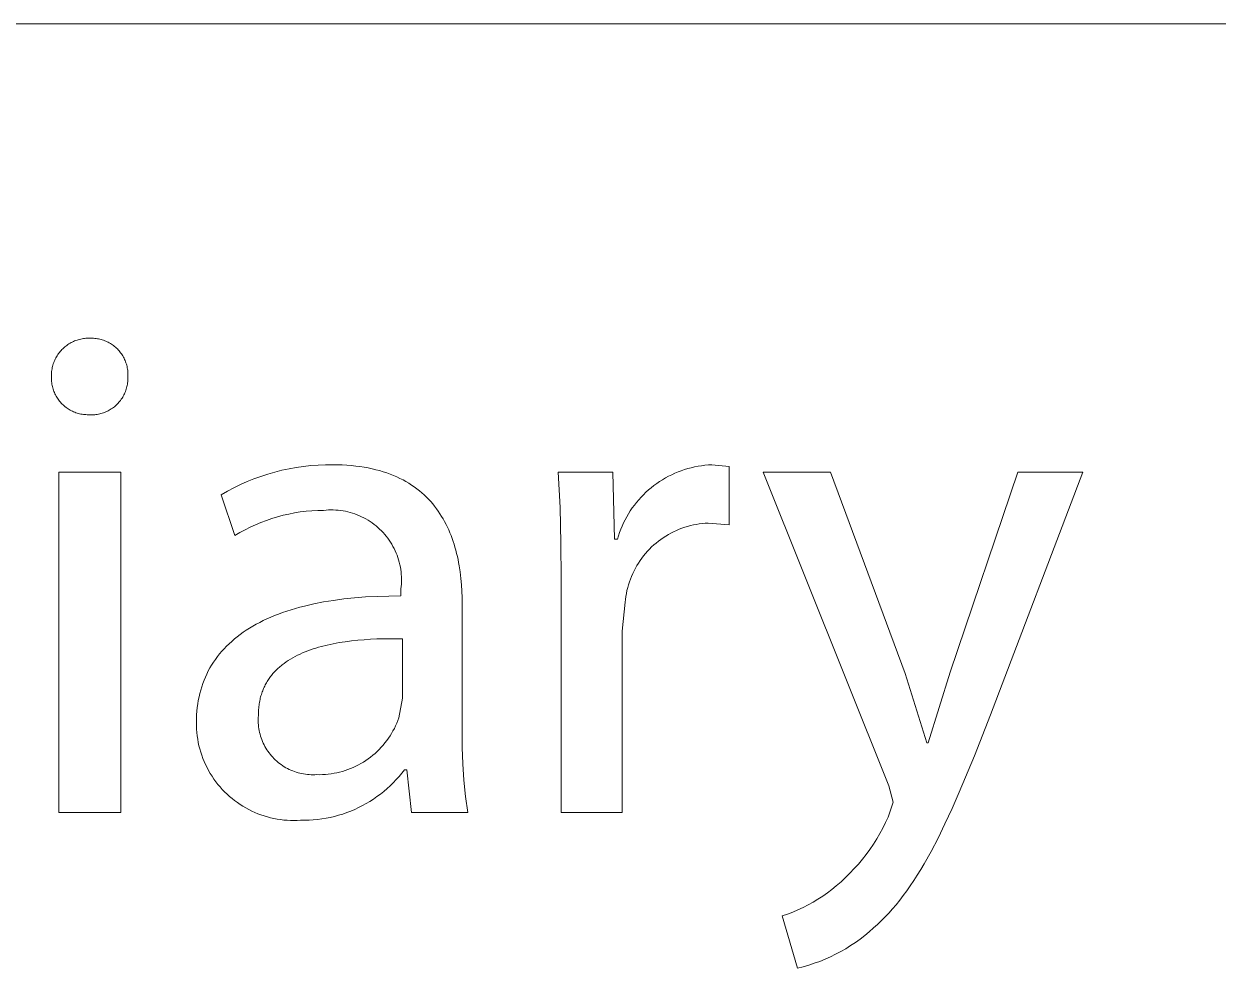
# Model space of a CAD drawing. Header units: millimetres. Extents: x -644 to 2279, y -276 to 1766.
# Drawn here: x 2100.54 to 2150.26, y 11.53 to 50.82 of the extents above; entities that cross this region are included whole.
import ezdxf

# ---------------------------------------------------------------- set-up
doc = ezdxf.new("R2010")
doc.units = ezdxf.units.MM
doc.header["$MEASUREMENT"] = 0
doc.layers.add('Domyślny', color=7, linetype='Continuous', true_color=0x000000)

msp = doc.modelspace()

# ---------------------------------------------------------------- linework, layer by layer
at = {"layer": 'Domyślny', "color": 18, "lineweight": 15, "true_color": 0x000000}
for p, q in [((2275.751, 50.819), (1173.959, 50.819)), ((2102.124, 37.266), (2102.162, 37.304)), ((2102.162, 37.304), (2102.201, 37.34)), ((2102.201, 37.34), (2102.242, 37.376)), ((2102.242, 37.376), (2102.284, 37.41)), ((2102.284, 37.41), (2102.326, 37.442)), ((2102.326, 37.442), (2102.37, 37.473)), ((2102.37, 37.473), (2102.416, 37.502)), ((2102.416, 37.502), (2102.462, 37.53)), ((2102.462, 37.53), (2102.509, 37.556)), ((2102.509, 37.556), (2102.557, 37.581)), ((2102.557, 37.581), (2102.605, 37.604)), ((2102.605, 37.604), (2102.655, 37.625)), ((2102.655, 37.625), (2102.705, 37.644)), ((2102.705, 37.644), (2102.756, 37.662)), ((2102.756, 37.662), (2102.807, 37.678)), ((2102.807, 37.678), (2102.859, 37.692)), ((2102.859, 37.692), (2102.911, 37.704)), ((2102.911, 37.704), (2102.964, 37.714)), ((2102.964, 37.714), (2103.017, 37.723)), ((2103.017, 37.723), (2103.071, 37.73)), ((2103.071, 37.73), (2103.124, 37.735)), ((2103.124, 37.735), (2103.178, 37.738)), ((2103.178, 37.738), (2103.232, 37.739)), ((2103.232, 37.739), (2103.286, 37.738)), ((2103.286, 37.738), (2103.338, 37.74)), ((2103.338, 37.74), (2103.391, 37.739)), ((2103.391, 37.739), (2103.444, 37.737)), ((2103.444, 37.737), (2103.497, 37.733)), ((2103.497, 37.733), (2103.549, 37.727)), ((2103.549, 37.727), (2103.601, 37.719)), ((2103.601, 37.719), (2103.653, 37.71)), ((2103.653, 37.71), (2103.705, 37.699)), ((2103.705, 37.699), (2103.756, 37.686)), ((2103.756, 37.686), (2103.807, 37.671)), ((2103.807, 37.671), (2103.857, 37.654)), ((2103.857, 37.654), (2103.906, 37.636)), ((2103.906, 37.636), (2103.955, 37.616)), ((2103.955, 37.616), (2104.003, 37.594)), ((2104.003, 37.594), (2104.051, 37.571)), ((2104.051, 37.571), (2104.097, 37.546)), ((2104.097, 37.546), (2104.143, 37.519)), ((2104.143, 37.519), (2104.187, 37.491)), ((2104.187, 37.491), (2104.231, 37.461)), ((2104.231, 37.461), (2104.273, 37.43)), ((2104.273, 37.43), (2104.315, 37.398)), ((2104.315, 37.398), (2104.355, 37.363)), ((2104.355, 37.363), (2104.394, 37.328)), ((2104.394, 37.328), (2104.432, 37.291)), ((2104.432, 37.291), (2104.469, 37.253)), ((2101.803, 36.773), (2101.824, 36.822)), ((2101.824, 36.822), (2101.847, 36.871)), ((2101.847, 36.871), (2101.871, 36.919)), ((2101.871, 36.919), (2101.897, 36.966)), ((2101.897, 36.966), (2101.925, 37.012)), ((2101.925, 37.012), (2101.955, 37.057)), ((2101.955, 37.057), (2101.985, 37.101)), ((2101.985, 37.101), (2102.018, 37.144)), ((2102.018, 37.144), (2102.052, 37.186)), ((2102.052, 37.186), (2102.087, 37.226)), ((2102.087, 37.226), (2102.124, 37.266)), ((2104.469, 37.253), (2104.504, 37.214)), ((2104.504, 37.214), (2104.538, 37.173)), ((2104.538, 37.173), (2104.57, 37.132)), ((2104.57, 37.132), (2104.601, 37.089)), ((2104.601, 37.089), (2104.631, 37.045)), ((2104.631, 37.045), (2104.658, 37)), ((2104.658, 37), (2104.685, 36.954)), ((2104.685, 36.954), (2104.71, 36.908)), ((2104.71, 36.908), (2104.733, 36.86)), ((2104.733, 36.86), (2104.754, 36.812)), ((2104.754, 36.812), (2104.774, 36.763)), ((2101.69, 36.249), (2101.693, 36.303)), ((2101.693, 36.303), (2101.698, 36.357)), ((2101.698, 36.357), (2101.705, 36.41)), ((2101.705, 36.41), (2101.713, 36.463)), ((2101.713, 36.463), (2101.724, 36.516)), ((2101.724, 36.516), (2101.736, 36.568)), ((2101.736, 36.568), (2101.75, 36.62)), ((2101.75, 36.62), (2101.766, 36.672)), ((2101.766, 36.672), (2101.783, 36.723)), ((2101.783, 36.723), (2101.803, 36.773)), ((2104.774, 36.763), (2104.792, 36.713)), ((2104.792, 36.713), (2104.808, 36.663)), ((2104.808, 36.663), (2104.823, 36.613)), ((2104.823, 36.613), (2104.835, 36.561)), ((2104.835, 36.561), (2104.846, 36.51)), ((2104.846, 36.51), (2104.855, 36.458)), ((2104.855, 36.458), (2104.863, 36.405)), ((2104.863, 36.405), (2104.868, 36.353)), ((2104.868, 36.353), (2104.872, 36.3)), ((2104.872, 36.3), (2104.874, 36.247)), ((2101.688, 36.089), (2101.689, 36.142)), ((2101.689, 36.037), (2101.688, 36.089)), ((2101.689, 36.196), (2101.69, 36.249)), ((2101.689, 36.142), (2101.689, 36.196)), ((2101.691, 35.984), (2101.689, 36.037)), ((2101.695, 35.932), (2101.691, 35.984)), ((2101.701, 35.879), (2101.695, 35.932)), ((2101.709, 35.827), (2101.701, 35.879)), ((2101.718, 35.776), (2101.709, 35.827)), ((2104.854, 35.827), (2104.844, 35.775)), ((2104.861, 35.879), (2104.854, 35.827)), ((2104.867, 35.931), (2104.861, 35.879)), ((2104.871, 35.984), (2104.867, 35.931)), ((2104.873, 36.036), (2104.871, 35.984)), ((2104.874, 36.195), (2104.872, 36.142)), ((2104.872, 36.142), (2104.874, 36.089)), ((2104.874, 36.089), (2104.873, 36.036)), ((2104.874, 36.247), (2104.874, 36.195)), ((2101.73, 35.724), (2101.718, 35.776)), ((2101.743, 35.673), (2101.73, 35.724)), ((2101.758, 35.623), (2101.743, 35.673)), ((2101.774, 35.573), (2101.758, 35.623)), ((2101.792, 35.524), (2101.774, 35.573)), ((2101.812, 35.475), (2101.792, 35.524)), ((2101.834, 35.427), (2101.812, 35.475)), ((2101.857, 35.38), (2101.834, 35.427)), ((2101.882, 35.334), (2101.857, 35.38)), ((2101.909, 35.288), (2101.882, 35.334)), ((2104.681, 35.331), (2104.654, 35.285)), ((2104.706, 35.378), (2104.681, 35.331)), ((2104.729, 35.425), (2104.706, 35.378)), ((2104.75, 35.473), (2104.729, 35.425)), ((2104.77, 35.522), (2104.75, 35.473)), ((2104.789, 35.571), (2104.77, 35.522)), ((2104.805, 35.621), (2104.789, 35.571)), ((2104.82, 35.672), (2104.805, 35.621)), ((2104.833, 35.723), (2104.82, 35.672)), ((2104.844, 35.775), (2104.833, 35.723)), ((2101.937, 35.244), (2101.909, 35.288)), ((2101.966, 35.2), (2101.937, 35.244)), ((2101.997, 35.158), (2101.966, 35.2)), ((2102.03, 35.116), (2101.997, 35.158)), ((2102.064, 35.076), (2102.03, 35.116)), ((2102.099, 35.037), (2102.064, 35.076)), ((2102.136, 34.999), (2102.099, 35.037)), ((2102.174, 34.963), (2102.136, 34.999)), ((2102.213, 34.928), (2102.174, 34.963)), ((2102.253, 34.894), (2102.213, 34.928)), ((2102.295, 34.862), (2102.253, 34.894)), ((2102.337, 34.831), (2102.295, 34.862)), ((2102.381, 34.801), (2102.337, 34.831)), ((2102.425, 34.773), (2102.381, 34.801)), ((2104.225, 34.826), (2104.181, 34.797)), ((2104.268, 34.857), (2104.225, 34.826)), ((2104.309, 34.89), (2104.268, 34.857)), ((2104.35, 34.924), (2104.309, 34.89)), ((2104.389, 34.959), (2104.35, 34.924)), ((2104.427, 34.996), (2104.389, 34.959)), ((2104.464, 35.033), (2104.427, 34.996)), ((2104.499, 35.073), (2104.464, 35.033)), ((2104.533, 35.113), (2104.499, 35.073)), ((2104.565, 35.154), (2104.533, 35.113)), ((2104.596, 35.197), (2104.565, 35.154)), ((2104.626, 35.241), (2104.596, 35.197)), ((2104.654, 35.285), (2104.626, 35.241)), ((2102.471, 34.747), (2102.425, 34.773)), ((2102.517, 34.722), (2102.471, 34.747)), ((2102.565, 34.699), (2102.517, 34.722)), ((2102.613, 34.678), (2102.565, 34.699)), ((2102.661, 34.658), (2102.613, 34.678)), ((2102.711, 34.64), (2102.661, 34.658)), ((2102.761, 34.623), (2102.711, 34.64)), ((2102.811, 34.609), (2102.761, 34.623)), ((2102.862, 34.596), (2102.811, 34.609)), ((2102.914, 34.585), (2102.862, 34.596)), ((2102.965, 34.575), (2102.914, 34.585)), ((2103.017, 34.568), (2102.965, 34.575)), ((2103.07, 34.562), (2103.017, 34.568)), ((2103.122, 34.558), (2103.07, 34.562)), ((2103.175, 34.556), (2103.122, 34.558)), ((2103.227, 34.555), (2103.175, 34.556)), ((2103.28, 34.552), (2103.227, 34.555)), ((2103.333, 34.551), (2103.28, 34.552)), ((2103.385, 34.551), (2103.333, 34.551)), ((2103.438, 34.553), (2103.385, 34.551)), ((2103.491, 34.557), (2103.438, 34.553)), ((2103.543, 34.563), (2103.491, 34.557)), ((2103.595, 34.57), (2103.543, 34.563)), ((2103.647, 34.579), (2103.595, 34.57)), ((2103.699, 34.591), (2103.647, 34.579)), ((2103.75, 34.604), (2103.699, 34.591)), ((2103.801, 34.618), (2103.75, 34.604)), ((2103.851, 34.635), (2103.801, 34.618)), ((2103.9, 34.653), (2103.851, 34.635)), ((2103.949, 34.673), (2103.9, 34.653)), ((2103.997, 34.694), (2103.949, 34.673)), ((2104.045, 34.717), (2103.997, 34.694)), ((2104.091, 34.742), (2104.045, 34.717)), ((2104.137, 34.769), (2104.091, 34.742)), ((2104.181, 34.797), (2104.137, 34.769)), ((2111.581, 32.309), (2111.881, 32.362)), ((2111.881, 32.362), (2112.182, 32.406)), ((2112.182, 32.406), (2112.485, 32.438)), ((2112.485, 32.438), (2112.789, 32.461)), ((2112.789, 32.461), (2113.093, 32.472)), ((2113.093, 32.472), (2113.397, 32.474)), ((2113.397, 32.474), (2113.598, 32.471)), ((2113.598, 32.471), (2113.794, 32.465)), ((2113.794, 32.465), (2113.985, 32.454)), ((2113.985, 32.454), (2114.172, 32.44)), ((2114.172, 32.44), (2114.354, 32.421)), ((2114.354, 32.421), (2114.531, 32.398)), ((2114.531, 32.398), (2114.704, 32.372)), ((2114.704, 32.372), (2114.872, 32.341)), ((2114.872, 32.341), (2115.037, 32.307)), ((2128.184, 32.314), (2128.324, 32.351)), ((2128.324, 32.351), (2128.465, 32.383)), ((2128.465, 32.383), (2128.607, 32.41)), ((2128.607, 32.41), (2128.749, 32.433)), ((2128.749, 32.433), (2128.893, 32.451)), ((2128.893, 32.451), (2129.037, 32.464)), ((2129.037, 32.464), (2129.181, 32.472)), ((2129.181, 32.472), (2129.901, 32.403)), ((2129.901, 32.403), (2129.901, 29.97)), ((2102.001, 32.161), (2104.58, 32.161)), ((2102.001, 18), (2102.001, 32.161)), ((2104.58, 32.161), (2104.58, 18)), ((2109.838, 31.772), (2110.12, 31.886)), ((2110.12, 31.886), (2110.406, 31.991)), ((2110.406, 31.991), (2110.696, 32.086)), ((2110.696, 32.086), (2110.988, 32.17)), ((2110.988, 32.17), (2111.283, 32.245)), ((2111.283, 32.245), (2111.581, 32.309)), ((2115.037, 32.307), (2115.196, 32.269)), ((2115.196, 32.269), (2115.352, 32.228)), ((2115.352, 32.228), (2115.503, 32.183)), ((2115.503, 32.183), (2115.65, 32.134)), ((2115.65, 32.134), (2115.793, 32.082)), ((2115.793, 32.082), (2115.932, 32.027)), ((2115.932, 32.027), (2116.067, 31.968)), ((2116.067, 31.968), (2116.198, 31.907)), ((2116.198, 31.907), (2116.325, 31.842)), ((2116.325, 31.842), (2116.448, 31.774)), ((2122.861, 30.688), (2122.787, 32.16)), ((2122.787, 32.16), (2125.054, 32.16)), ((2125.054, 32.16), (2125.132, 29.377)), ((2127.005, 31.775), (2127.127, 31.852)), ((2127.127, 31.852), (2127.252, 31.925)), ((2127.252, 31.925), (2127.379, 31.994)), ((2127.379, 31.994), (2127.508, 32.059)), ((2127.508, 32.059), (2127.64, 32.119)), ((2127.64, 32.119), (2127.773, 32.175)), ((2127.773, 32.175), (2127.908, 32.226)), ((2127.908, 32.226), (2128.045, 32.272)), ((2128.045, 32.272), (2128.184, 32.314)), ((2136.552, 19.109), (2131.316, 32.161)), ((2131.316, 32.161), (2134.119, 32.161)), ((2134.119, 32.161), (2137.224, 23.791)), ((2139.102, 23.849), (2141.915, 32.161)), ((2144.63, 32.161), (2140.776, 22.068)), ((2141.915, 32.161), (2144.63, 32.161)), ((2108.755, 31.218), (2109.018, 31.37)), ((2109.018, 31.37), (2109.287, 31.514)), ((2109.287, 31.514), (2109.56, 31.648)), ((2109.56, 31.648), (2109.838, 31.772)), ((2116.448, 31.774), (2116.567, 31.703)), ((2116.567, 31.703), (2116.682, 31.629)), ((2116.682, 31.629), (2116.794, 31.552)), ((2116.794, 31.552), (2116.902, 31.473)), ((2116.902, 31.473), (2117.007, 31.391)), ((2117.007, 31.391), (2117.107, 31.306)), ((2126.334, 31.228), (2126.438, 31.328)), ((2126.438, 31.328), (2126.545, 31.425)), ((2126.545, 31.425), (2126.655, 31.518)), ((2126.655, 31.518), (2126.769, 31.608)), ((2126.769, 31.608), (2126.886, 31.693)), ((2126.886, 31.693), (2127.005, 31.775)), ((2109.329, 29.524), (2108.755, 31.218)), ((2117.107, 31.306), (2117.205, 31.218)), ((2117.205, 31.218), (2117.299, 31.128)), ((2117.299, 31.128), (2117.389, 31.036)), ((2117.389, 31.036), (2117.476, 30.941)), ((2117.476, 30.941), (2117.56, 30.844)), ((2117.56, 30.844), (2117.64, 30.745)), ((2125.954, 30.792), (2126.043, 30.906)), ((2126.043, 30.906), (2126.136, 31.016)), ((2126.136, 31.016), (2126.233, 31.124)), ((2126.233, 31.124), (2126.334, 31.228)), ((2111.335, 30.37), (2111.1, 30.307)), ((2111.571, 30.424), (2111.335, 30.37)), ((2111.81, 30.47), (2111.571, 30.424)), ((2112.049, 30.508), (2111.81, 30.47)), ((2112.291, 30.537), (2112.049, 30.508)), ((2112.532, 30.559), (2112.291, 30.537)), ((2112.775, 30.571), (2112.532, 30.559)), ((2113.018, 30.576), (2112.775, 30.571)), ((2113.119, 30.585), (2113.018, 30.576)), ((2113.22, 30.592), (2113.119, 30.585)), ((2113.322, 30.594), (2113.22, 30.592)), ((2113.423, 30.593), (2113.322, 30.594)), ((2113.525, 30.589), (2113.423, 30.593)), ((2113.626, 30.581), (2113.525, 30.589)), ((2113.727, 30.569), (2113.626, 30.581)), ((2113.828, 30.554), (2113.727, 30.569)), ((2113.928, 30.536), (2113.828, 30.554)), ((2114.027, 30.514), (2113.928, 30.536)), ((2114.125, 30.488), (2114.027, 30.514)), ((2114.223, 30.46), (2114.125, 30.488)), ((2114.319, 30.427), (2114.223, 30.46)), ((2114.414, 30.392), (2114.319, 30.427)), ((2114.508, 30.353), (2114.414, 30.392)), ((2114.601, 30.311), (2114.508, 30.353)), ((2117.64, 30.745), (2117.717, 30.644)), ((2117.717, 30.644), (2117.791, 30.54)), ((2117.791, 30.54), (2117.862, 30.435)), ((2117.862, 30.435), (2117.93, 30.327)), ((2117.93, 30.327), (2117.995, 30.218)), ((2122.9, 29.215), (2122.861, 30.688)), ((2125.637, 30.309), (2125.71, 30.434)), ((2125.71, 30.434), (2125.787, 30.556)), ((2125.787, 30.556), (2125.869, 30.675)), ((2125.869, 30.675), (2125.954, 30.792)), ((2109.967, 29.875), (2109.75, 29.766)), ((2110.187, 29.977), (2109.967, 29.875)), ((2110.411, 30.072), (2110.187, 29.977)), ((2110.638, 30.158), (2110.411, 30.072)), ((2110.868, 30.237), (2110.638, 30.158)), ((2111.1, 30.307), (2110.868, 30.237)), ((2114.692, 30.266), (2114.601, 30.311)), ((2114.781, 30.217), (2114.692, 30.266)), ((2114.869, 30.166), (2114.781, 30.217)), ((2114.954, 30.111), (2114.869, 30.166)), ((2115.038, 30.054), (2114.954, 30.111)), ((2115.12, 29.993), (2115.038, 30.054)), ((2115.2, 29.93), (2115.12, 29.993)), ((2115.277, 29.864), (2115.2, 29.93)), ((2115.352, 29.796), (2115.277, 29.864)), ((2117.995, 30.218), (2118.057, 30.107)), ((2118.057, 30.107), (2118.116, 29.994)), ((2118.116, 29.994), (2118.172, 29.88)), ((2118.172, 29.88), (2118.225, 29.764)), ((2125.388, 29.787), (2125.443, 29.921)), ((2125.443, 29.921), (2125.503, 30.052)), ((2125.503, 30.052), (2125.568, 30.182)), ((2125.568, 30.182), (2125.637, 30.309)), ((2127.933, 29.832), (2127.816, 29.788)), ((2128.05, 29.873), (2127.933, 29.832)), ((2128.169, 29.909), (2128.05, 29.873)), ((2128.289, 29.942), (2128.169, 29.909)), ((2128.41, 29.97), (2128.289, 29.942)), ((2128.532, 29.994), (2128.41, 29.97)), ((2128.654, 30.014), (2128.532, 29.994)), ((2128.778, 30.03), (2128.654, 30.014)), ((2128.901, 30.041), (2128.778, 30.03)), ((2129.025, 30.048), (2128.901, 30.041)), ((2129.901, 29.97), (2129.025, 30.048)), ((2109.537, 29.649), (2109.329, 29.524)), ((2109.75, 29.766), (2109.537, 29.649)), ((2115.424, 29.725), (2115.352, 29.796)), ((2115.494, 29.651), (2115.424, 29.725)), ((2115.562, 29.575), (2115.494, 29.651)), ((2115.627, 29.497), (2115.562, 29.575)), ((2115.689, 29.416), (2115.627, 29.497)), ((2115.748, 29.333), (2115.689, 29.416)), ((2115.804, 29.249), (2115.748, 29.333)), ((2118.225, 29.764), (2118.276, 29.646)), ((2118.276, 29.646), (2118.323, 29.527)), ((2118.323, 29.527), (2118.369, 29.407)), ((2118.369, 29.407), (2118.411, 29.285)), ((2125.132, 29.377), (2125.249, 29.377)), ((2125.249, 29.377), (2125.291, 29.515)), ((2125.291, 29.515), (2125.337, 29.652)), ((2125.337, 29.652), (2125.388, 29.787)), ((2127.057, 29.368), (2126.957, 29.294)), ((2127.159, 29.439), (2127.057, 29.368)), ((2127.263, 29.507), (2127.159, 29.439)), ((2127.37, 29.571), (2127.263, 29.507)), ((2127.479, 29.631), (2127.37, 29.571)), ((2127.589, 29.687), (2127.479, 29.631)), ((2127.702, 29.739), (2127.589, 29.687)), ((2127.816, 29.788), (2127.702, 29.739)), ((2115.857, 29.162), (2115.804, 29.249)), ((2115.907, 29.074), (2115.857, 29.162)), ((2115.954, 28.984), (2115.907, 29.074)), ((2115.998, 28.892), (2115.954, 28.984)), ((2116.039, 28.799), (2115.998, 28.892)), ((2118.411, 29.285), (2118.451, 29.162)), ((2118.451, 29.162), (2118.488, 29.038)), ((2118.488, 29.038), (2118.523, 28.913)), ((2118.523, 28.913), (2118.556, 28.786)), ((2122.903, 27.741), (2122.9, 29.215)), ((2126.501, 28.873), (2126.419, 28.78)), ((2126.586, 28.964), (2126.501, 28.873)), ((2126.675, 29.051), (2126.586, 28.964)), ((2126.766, 29.135), (2126.675, 29.051)), ((2126.86, 29.216), (2126.766, 29.135)), ((2126.957, 29.294), (2126.86, 29.216)), ((2116.077, 28.705), (2116.039, 28.799)), ((2116.111, 28.609), (2116.077, 28.705)), ((2116.141, 28.512), (2116.111, 28.609)), ((2116.169, 28.414), (2116.141, 28.512)), ((2116.193, 28.315), (2116.169, 28.414)), ((2118.556, 28.786), (2118.586, 28.659)), ((2118.586, 28.659), (2118.614, 28.531)), ((2118.614, 28.531), (2118.639, 28.402)), ((2118.639, 28.402), (2118.663, 28.272)), ((2126.124, 28.38), (2126.059, 28.275)), ((2126.192, 28.484), (2126.124, 28.38)), ((2126.264, 28.585), (2126.192, 28.484)), ((2126.34, 28.684), (2126.264, 28.585)), ((2126.419, 28.78), (2126.34, 28.684)), ((2116.213, 28.216), (2116.193, 28.315)), ((2116.23, 28.116), (2116.213, 28.216)), ((2116.244, 28.015), (2116.23, 28.116)), ((2116.254, 27.914), (2116.244, 28.015)), ((2116.26, 27.812), (2116.254, 27.914)), ((2118.663, 28.272), (2118.703, 28.011)), ((2118.703, 28.011), (2118.735, 27.747)), ((2125.886, 27.944), (2125.836, 27.83)), ((2125.94, 28.056), (2125.886, 27.944)), ((2125.997, 28.166), (2125.94, 28.056)), ((2126.059, 28.275), (2125.997, 28.166)), ((2116.239, 27.305), (2116.25, 27.406)), ((2116.25, 27.406), (2116.258, 27.508)), ((2116.258, 27.508), (2116.262, 27.609)), ((2116.263, 27.711), (2116.26, 27.812)), ((2116.262, 27.609), (2116.263, 27.711)), ((2118.735, 27.747), (2118.759, 27.482)), ((2118.759, 27.482), (2118.776, 27.216)), ((2122.903, 17.999), (2122.903, 27.741)), ((2125.677, 27.36), (2125.647, 27.239)), ((2125.71, 27.48), (2125.677, 27.36)), ((2125.748, 27.598), (2125.71, 27.48)), ((2125.79, 27.715), (2125.748, 27.598)), ((2125.836, 27.83), (2125.79, 27.715)), ((2113.426, 26.831), (2113.858, 26.889)), ((2113.858, 26.889), (2114.306, 26.936)), ((2114.306, 26.936), (2114.767, 26.972)), ((2114.767, 26.972), (2115.244, 26.997)), ((2115.244, 26.997), (2115.734, 27.011)), ((2115.734, 27.011), (2116.239, 27.013)), ((2116.239, 27.013), (2116.239, 27.305)), ((2118.776, 27.216), (2118.786, 26.949)), ((2118.786, 26.949), (2118.789, 26.682)), ((2125.583, 26.872), (2125.57, 26.749)), ((2125.6, 26.995), (2125.583, 26.872)), ((2125.621, 27.118), (2125.6, 26.995)), ((2125.647, 27.239), (2125.621, 27.118)), ((2111.314, 26.323), (2111.487, 26.382)), ((2111.487, 26.382), (2111.664, 26.439)), ((2111.664, 26.439), (2111.845, 26.493)), ((2111.845, 26.493), (2112.029, 26.545)), ((2112.029, 26.545), (2112.217, 26.594)), ((2112.217, 26.594), (2112.605, 26.683)), ((2112.605, 26.683), (2113.008, 26.763)), ((2113.008, 26.763), (2113.426, 26.831)), ((2118.789, 26.682), (2118.789, 21.388)), ((2125.57, 26.749), (2125.453, 25.542)), ((2110.213, 25.835), (2110.358, 25.912)), ((2110.358, 25.912), (2110.508, 25.987)), ((2110.508, 25.987), (2110.661, 26.06)), ((2110.661, 26.06), (2110.819, 26.129)), ((2110.819, 26.129), (2110.98, 26.196)), ((2110.98, 26.196), (2111.145, 26.261)), ((2111.145, 26.261), (2111.314, 26.323)), ((2109.423, 25.318), (2109.545, 25.41)), ((2109.545, 25.41), (2109.67, 25.5)), ((2109.67, 25.5), (2109.8, 25.588)), ((2109.8, 25.588), (2109.933, 25.673)), ((2109.933, 25.673), (2110.071, 25.755)), ((2110.071, 25.755), (2110.213, 25.835)), ((2125.453, 25.542), (2125.453, 17.999)), ((2108.877, 24.818), (2108.978, 24.923)), ((2108.978, 24.923), (2109.083, 25.025)), ((2109.083, 25.025), (2109.192, 25.125)), ((2109.192, 25.125), (2109.306, 25.223)), ((2109.306, 25.223), (2109.423, 25.318)), ((2112.811, 24.879), (2112.695, 24.845)), ((2112.929, 24.912), (2112.811, 24.879)), ((2113.169, 24.971), (2112.929, 24.912)), ((2113.414, 25.024), (2113.169, 24.971)), ((2113.665, 25.07), (2113.414, 25.024)), ((2113.92, 25.11), (2113.665, 25.07)), ((2114.178, 25.144), (2113.92, 25.11)), ((2114.44, 25.172), (2114.178, 25.144)), ((2114.703, 25.194), (2114.44, 25.172)), ((2114.969, 25.212), (2114.703, 25.194)), ((2115.235, 25.224), (2114.969, 25.212)), ((2115.768, 25.236), (2115.235, 25.224)), ((2116.298, 25.232), (2115.768, 25.236)), ((2116.298, 22.76), (2116.298, 25.232)), ((2108.434, 24.257), (2108.514, 24.374)), ((2108.514, 24.374), (2108.598, 24.489)), ((2108.598, 24.489), (2108.687, 24.601)), ((2108.687, 24.601), (2108.78, 24.711)), ((2108.78, 24.711), (2108.877, 24.818)), ((2111.643, 24.389), (2111.55, 24.331)), ((2111.738, 24.444), (2111.643, 24.389)), ((2111.835, 24.497), (2111.738, 24.444)), ((2111.935, 24.548), (2111.835, 24.497)), ((2112.038, 24.596), (2111.935, 24.548)), ((2112.142, 24.643), (2112.038, 24.596)), ((2112.249, 24.687), (2112.142, 24.643)), ((2112.357, 24.729), (2112.249, 24.687)), ((2112.468, 24.77), (2112.357, 24.729)), ((2112.581, 24.808), (2112.468, 24.77)), ((2112.695, 24.845), (2112.581, 24.808)), ((2108.155, 23.765), (2108.218, 23.892)), ((2108.218, 23.892), (2108.286, 24.016)), ((2108.286, 24.016), (2108.358, 24.138)), ((2108.358, 24.138), (2108.434, 24.257)), ((2111.016, 23.899), (2110.98, 23.862)), ((2111.053, 23.936), (2111.016, 23.899)), ((2111.09, 23.973), (2111.053, 23.936)), ((2111.128, 24.008), (2111.09, 23.973)), ((2111.167, 24.043), (2111.128, 24.008)), ((2111.207, 24.078), (2111.167, 24.043)), ((2111.247, 24.112), (2111.207, 24.078)), ((2111.288, 24.145), (2111.247, 24.112)), ((2111.373, 24.209), (2111.288, 24.145)), ((2111.46, 24.271), (2111.373, 24.209)), ((2111.55, 24.331), (2111.46, 24.271)), ((2107.944, 23.235), (2107.99, 23.371)), ((2107.99, 23.371), (2108.041, 23.505)), ((2108.041, 23.505), (2108.096, 23.636)), ((2108.096, 23.636), (2108.155, 23.765)), ((2110.641, 23.404), (2110.615, 23.359)), ((2110.667, 23.449), (2110.641, 23.404)), ((2110.695, 23.494), (2110.667, 23.449)), ((2110.723, 23.537), (2110.695, 23.494)), ((2110.752, 23.58), (2110.723, 23.537)), ((2110.782, 23.622), (2110.752, 23.58)), ((2110.813, 23.664), (2110.782, 23.622)), ((2110.845, 23.705), (2110.813, 23.664)), ((2110.877, 23.745), (2110.845, 23.705)), ((2110.911, 23.785), (2110.877, 23.745)), ((2110.945, 23.823), (2110.911, 23.785)), ((2110.98, 23.862), (2110.945, 23.823)), ((2137.224, 23.791), (2138.129, 20.9)), ((2138.187, 20.9), (2139.102, 23.849)), ((2107.832, 22.813), (2107.865, 22.956)), ((2107.865, 22.956), (2107.902, 23.097)), ((2107.902, 23.097), (2107.944, 23.235)), ((2110.428, 22.915), (2110.412, 22.862)), ((2110.445, 22.967), (2110.428, 22.915)), ((2110.463, 23.019), (2110.445, 22.967)), ((2110.482, 23.07), (2110.463, 23.019)), ((2110.501, 23.12), (2110.482, 23.07)), ((2110.522, 23.169), (2110.501, 23.12)), ((2110.544, 23.217), (2110.522, 23.169)), ((2110.567, 23.265), (2110.544, 23.217)), ((2110.591, 23.312), (2110.567, 23.265)), ((2110.615, 23.359), (2110.591, 23.312)), ((2107.759, 22.37), (2107.779, 22.52)), ((2107.779, 22.52), (2107.803, 22.668)), ((2107.803, 22.668), (2107.832, 22.813)), ((2110.323, 22.411), (2110.317, 22.351)), ((2110.33, 22.47), (2110.323, 22.411)), ((2110.339, 22.529), (2110.33, 22.47)), ((2110.348, 22.586), (2110.339, 22.529)), ((2110.359, 22.643), (2110.348, 22.586)), ((2110.371, 22.699), (2110.359, 22.643)), ((2110.383, 22.754), (2110.371, 22.699)), ((2110.397, 22.809), (2110.383, 22.754)), ((2110.412, 22.862), (2110.397, 22.809)), ((2116.152, 21.942), (2116.298, 22.76)), ((2107.723, 21.748), (2107.725, 21.907)), ((2107.725, 21.907), (2107.732, 22.064)), ((2107.732, 22.064), (2107.743, 22.218)), ((2107.743, 22.218), (2107.759, 22.37)), ((2110.297, 21.961), (2110.295, 21.883)), ((2110.295, 21.883), (2110.295, 21.804)), ((2110.302, 22.04), (2110.297, 21.961)), ((2110.303, 22.104), (2110.302, 22.04)), ((2110.304, 22.167), (2110.303, 22.104)), ((2110.307, 22.229), (2110.304, 22.167)), ((2110.311, 22.291), (2110.307, 22.229)), ((2110.317, 22.351), (2110.311, 22.291)), ((2116.11, 21.83), (2116.152, 21.942)), ((2140.776, 22.068), (2140.108, 20.355)), ((2107.724, 21.609), (2107.723, 21.748)), ((2107.73, 21.47), (2107.724, 21.609)), ((2107.741, 21.331), (2107.73, 21.47)), ((2110.295, 21.804), (2110.298, 21.726)), ((2110.298, 21.726), (2110.303, 21.647)), ((2110.303, 21.647), (2110.312, 21.569)), ((2110.312, 21.569), (2110.323, 21.491)), ((2110.323, 21.491), (2110.337, 21.414)), ((2110.337, 21.414), (2110.353, 21.337)), ((2115.847, 21.291), (2115.907, 21.395)), ((2115.907, 21.395), (2115.963, 21.501)), ((2115.963, 21.501), (2116.016, 21.609)), ((2116.016, 21.609), (2116.065, 21.719)), ((2116.065, 21.719), (2116.11, 21.83)), ((2118.789, 21.388), (2118.789, 20.708)), ((2107.756, 21.193), (2107.741, 21.331)), ((2107.776, 21.055), (2107.756, 21.193)), ((2107.801, 20.919), (2107.776, 21.055)), ((2107.831, 20.783), (2107.801, 20.919)), ((2110.353, 21.337), (2110.372, 21.261)), ((2110.372, 21.261), (2110.394, 21.185)), ((2110.394, 21.185), (2110.418, 21.11)), ((2110.418, 21.11), (2110.445, 21.036)), ((2110.445, 21.036), (2110.474, 20.963)), ((2110.474, 20.963), (2110.506, 20.891)), ((2110.506, 20.891), (2110.54, 20.821)), ((2115.496, 20.804), (2115.573, 20.897)), ((2115.573, 20.897), (2115.647, 20.992)), ((2115.647, 20.992), (2115.717, 21.089)), ((2115.717, 21.089), (2115.784, 21.189)), ((2115.784, 21.189), (2115.847, 21.291)), ((2138.129, 20.9), (2138.187, 20.9)), ((2107.865, 20.648), (2107.831, 20.783)), ((2107.904, 20.514), (2107.865, 20.648)), ((2107.947, 20.382), (2107.904, 20.514)), ((2110.54, 20.821), (2110.577, 20.751)), ((2110.577, 20.751), (2110.616, 20.683)), ((2110.616, 20.683), (2110.658, 20.616)), ((2110.658, 20.616), (2110.701, 20.551)), ((2110.701, 20.551), (2110.747, 20.487)), ((2110.747, 20.487), (2110.795, 20.425)), ((2110.795, 20.425), (2110.846, 20.364)), ((2114.974, 20.309), (2115.068, 20.384)), ((2115.068, 20.384), (2115.159, 20.462)), ((2115.159, 20.462), (2115.248, 20.544)), ((2115.248, 20.544), (2115.334, 20.628)), ((2115.334, 20.628), (2115.417, 20.715)), ((2115.417, 20.715), (2115.496, 20.804)), ((2118.789, 20.708), (2118.813, 20.028)), ((2107.995, 20.252), (2107.947, 20.382)), ((2108.048, 20.123), (2107.995, 20.252)), ((2108.105, 19.996), (2108.048, 20.123)), ((2108.166, 19.871), (2108.105, 19.996)), ((2110.846, 20.364), (2110.898, 20.306)), ((2110.898, 20.306), (2110.952, 20.249)), ((2110.952, 20.249), (2111.008, 20.194)), ((2111.008, 20.194), (2111.067, 20.141)), ((2111.067, 20.141), (2111.126, 20.09)), ((2111.126, 20.09), (2111.188, 20.041)), ((2111.188, 20.041), (2111.251, 19.994)), ((2111.251, 19.994), (2111.316, 19.95)), ((2111.316, 19.95), (2111.382, 19.908)), ((2111.382, 19.908), (2111.45, 19.868)), ((2114.254, 19.88), (2114.363, 19.931)), ((2114.363, 19.931), (2114.47, 19.985)), ((2114.47, 19.985), (2114.575, 20.043)), ((2114.575, 20.043), (2114.678, 20.104)), ((2114.678, 20.104), (2114.779, 20.169)), ((2114.779, 20.169), (2114.878, 20.238)), ((2114.878, 20.238), (2114.974, 20.309)), ((2118.813, 20.028), (2118.86, 19.35)), ((2140.108, 20.355), (2139.482, 18.847)), ((2108.231, 19.748), (2108.166, 19.871)), ((2108.301, 19.628), (2108.231, 19.748)), ((2108.375, 19.51), (2108.301, 19.628)), ((2108.452, 19.395), (2108.375, 19.51)), ((2108.534, 19.282), (2108.452, 19.395)), ((2111.45, 19.868), (2111.519, 19.83)), ((2111.519, 19.83), (2111.59, 19.795)), ((2111.59, 19.795), (2111.661, 19.762)), ((2111.661, 19.762), (2111.734, 19.732)), ((2111.734, 19.732), (2111.807, 19.704)), ((2111.807, 19.704), (2111.882, 19.679)), ((2111.882, 19.679), (2111.957, 19.657)), ((2111.957, 19.657), (2112.033, 19.637)), ((2112.033, 19.637), (2112.11, 19.619)), ((2112.11, 19.619), (2112.187, 19.605)), ((2112.187, 19.605), (2112.265, 19.593)), ((2112.265, 19.593), (2112.343, 19.583)), ((2112.343, 19.583), (2112.421, 19.577)), ((2112.421, 19.577), (2112.5, 19.573)), ((2112.5, 19.573), (2112.578, 19.572)), ((2112.578, 19.572), (2112.657, 19.573)), ((2112.657, 19.573), (2112.735, 19.577)), ((2112.735, 19.577), (2112.855, 19.576)), ((2112.855, 19.576), (2112.976, 19.58)), ((2112.976, 19.58), (2113.095, 19.587)), ((2113.095, 19.587), (2113.215, 19.598)), ((2113.215, 19.598), (2113.334, 19.614)), ((2113.334, 19.614), (2113.453, 19.633)), ((2113.453, 19.633), (2113.57, 19.657)), ((2113.57, 19.657), (2113.687, 19.684)), ((2113.687, 19.684), (2113.803, 19.715)), ((2113.803, 19.715), (2113.918, 19.751)), ((2113.918, 19.751), (2114.031, 19.79)), ((2114.031, 19.79), (2114.143, 19.833)), ((2114.143, 19.833), (2114.254, 19.88)), ((2116.161, 19.504), (2116.042, 19.371)), ((2116.276, 19.641), (2116.161, 19.504)), ((2116.385, 19.782), (2116.276, 19.641)), ((2116.483, 19.782), (2116.385, 19.782)), ((2116.677, 18.001), (2116.483, 19.782)), ((2108.619, 19.172), (2108.534, 19.282)), ((2108.709, 19.066), (2108.619, 19.172)), ((2108.801, 18.962), (2108.709, 19.066)), ((2108.898, 18.862), (2108.801, 18.962)), ((2115.659, 18.996), (2115.523, 18.88)), ((2115.791, 19.117), (2115.659, 18.996)), ((2115.919, 19.242), (2115.791, 19.117)), ((2116.042, 19.371), (2115.919, 19.242)), ((2118.86, 19.35), (2118.93, 18.674)), ((2136.727, 18.438), (2136.552, 19.109)), ((2108.997, 18.765), (2108.898, 18.862)), ((2109.1, 18.672), (2108.997, 18.765)), ((2109.207, 18.582), (2109.1, 18.672)), ((2109.316, 18.496), (2109.207, 18.582)), ((2109.428, 18.413), (2109.316, 18.496)), ((2109.543, 18.335), (2109.428, 18.413)), ((2114.943, 18.465), (2114.79, 18.374)), ((2115.093, 18.561), (2114.943, 18.465)), ((2115.24, 18.663), (2115.093, 18.561)), ((2115.384, 18.769), (2115.24, 18.663)), ((2115.523, 18.88), (2115.384, 18.769)), ((2118.93, 18.674), (2119.023, 18.001)), ((2136.523, 17.815), (2136.727, 18.438)), ((2139.482, 18.847), (2139.181, 18.165)), ((2104.58, 18), (2102.001, 18)), ((2109.66, 18.26), (2109.543, 18.335)), ((2109.78, 18.19), (2109.66, 18.26)), ((2109.902, 18.124), (2109.78, 18.19)), ((2110.027, 18.062), (2109.902, 18.124)), ((2110.153, 18.004), (2110.027, 18.062)), ((2110.282, 17.951), (2110.153, 18.004)), ((2110.412, 17.902), (2110.282, 17.951)), ((2110.544, 17.858), (2110.412, 17.902)), ((2113.812, 17.94), (2113.641, 17.887)), ((2113.981, 17.998), (2113.812, 17.94)), ((2114.147, 18.062), (2113.981, 17.998)), ((2114.312, 18.132), (2114.147, 18.062)), ((2114.474, 18.207), (2114.312, 18.132)), ((2114.633, 18.288), (2114.474, 18.207)), ((2114.79, 18.374), (2114.633, 18.288)), ((2119.023, 18.001), (2116.677, 18.001)), ((2125.453, 17.999), (2122.903, 17.999)), ((2139.181, 18.165), (2138.886, 17.529)), ((2110.677, 17.818), (2110.544, 17.858)), ((2110.812, 17.783), (2110.677, 17.818)), ((2110.947, 17.753), (2110.812, 17.783)), ((2111.084, 17.727), (2110.947, 17.753)), ((2111.222, 17.706), (2111.084, 17.727)), ((2111.36, 17.689), (2111.222, 17.706)), ((2111.498, 17.678), (2111.36, 17.689)), ((2111.637, 17.671), (2111.498, 17.678)), ((2111.776, 17.669), (2111.637, 17.671)), ((2111.915, 17.672), (2111.776, 17.669)), ((2112.054, 17.679), (2111.915, 17.672)), ((2112.233, 17.678), (2112.054, 17.679)), ((2112.411, 17.683), (2112.233, 17.678)), ((2112.589, 17.695), (2112.411, 17.683)), ((2112.767, 17.712), (2112.589, 17.695)), ((2112.944, 17.735), (2112.767, 17.712)), ((2113.12, 17.764), (2112.944, 17.735)), ((2113.295, 17.799), (2113.12, 17.764)), ((2113.469, 17.84), (2113.295, 17.799)), ((2113.641, 17.887), (2113.469, 17.84)), ((2136.297, 17.35), (2136.414, 17.581)), ((2136.414, 17.581), (2136.523, 17.815)), ((2138.886, 17.529), (2138.595, 16.935)), ((2136.042, 16.901), (2136.173, 17.123)), ((2136.173, 17.123), (2136.297, 17.35)), ((2138.595, 16.935), (2138.306, 16.383)), ((2135.606, 16.261), (2135.758, 16.469)), ((2135.758, 16.469), (2135.903, 16.683)), ((2135.903, 16.683), (2136.042, 16.901)), ((2135.281, 15.859), (2135.447, 16.057)), ((2135.447, 16.057), (2135.606, 16.261)), ((2138.306, 16.383), (2138.019, 15.87)), ((2134.747, 15.297), (2134.931, 15.479)), ((2134.931, 15.479), (2135.109, 15.666)), ((2135.109, 15.666), (2135.281, 15.859)), ((2137.876, 15.627), (2137.732, 15.393)), ((2138.019, 15.87), (2137.876, 15.627)), ((2134.178, 14.805), (2134.362, 14.953)), ((2134.362, 14.953), (2134.557, 15.122)), ((2134.557, 15.122), (2134.747, 15.297)), ((2137.442, 14.952), (2137.296, 14.744)), ((2137.587, 15.169), (2137.442, 14.952)), ((2137.732, 15.393), (2137.587, 15.169)), ((2133.598, 14.398), (2133.796, 14.527)), ((2133.796, 14.527), (2133.99, 14.662)), ((2133.99, 14.662), (2134.178, 14.805)), ((2137.149, 14.544), (2137.001, 14.352)), ((2137.296, 14.744), (2137.149, 14.544)), ((2132.548, 13.86), (2132.765, 13.953)), ((2132.765, 13.953), (2132.979, 14.054)), ((2132.979, 14.054), (2133.189, 14.161)), ((2133.189, 14.161), (2133.396, 14.276)), ((2133.396, 14.276), (2133.598, 14.398)), ((2136.699, 13.99), (2136.546, 13.819)), ((2136.851, 14.167), (2136.699, 13.99)), ((2137.001, 14.352), (2136.851, 14.167)), ((2132.104, 13.698), (2132.327, 13.775)), ((2132.746, 11.527), (2132.104, 13.698)), ((2132.327, 13.775), (2132.548, 13.86)), ((2136.233, 13.498), (2136.072, 13.347)), ((2136.39, 13.655), (2136.233, 13.498)), ((2136.546, 13.819), (2136.39, 13.655)), ((2135.73, 13.041), (2135.544, 12.886)), ((2135.91, 13.201), (2135.73, 13.041)), ((2136.072, 13.347), (2135.91, 13.201)), ((2134.957, 12.463), (2134.752, 12.336)), ((2135.158, 12.597), (2134.957, 12.463)), ((2135.353, 12.738), (2135.158, 12.597)), ((2135.544, 12.886), (2135.353, 12.738)), ((2134.113, 11.997), (2133.892, 11.899)), ((2134.33, 12.103), (2134.113, 11.997)), ((2134.543, 12.215), (2134.33, 12.103)), ((2134.752, 12.336), (2134.543, 12.215)), ((2132.98, 11.586), (2132.746, 11.527)), ((2133.212, 11.652), (2132.98, 11.586)), ((2133.442, 11.727), (2133.212, 11.652)), ((2133.669, 11.809), (2133.442, 11.727)), ((2133.892, 11.899), (2133.669, 11.809))]:
    msp.add_line(p, q, dxfattribs=at)

doc.saveas('drawing.dxf')
